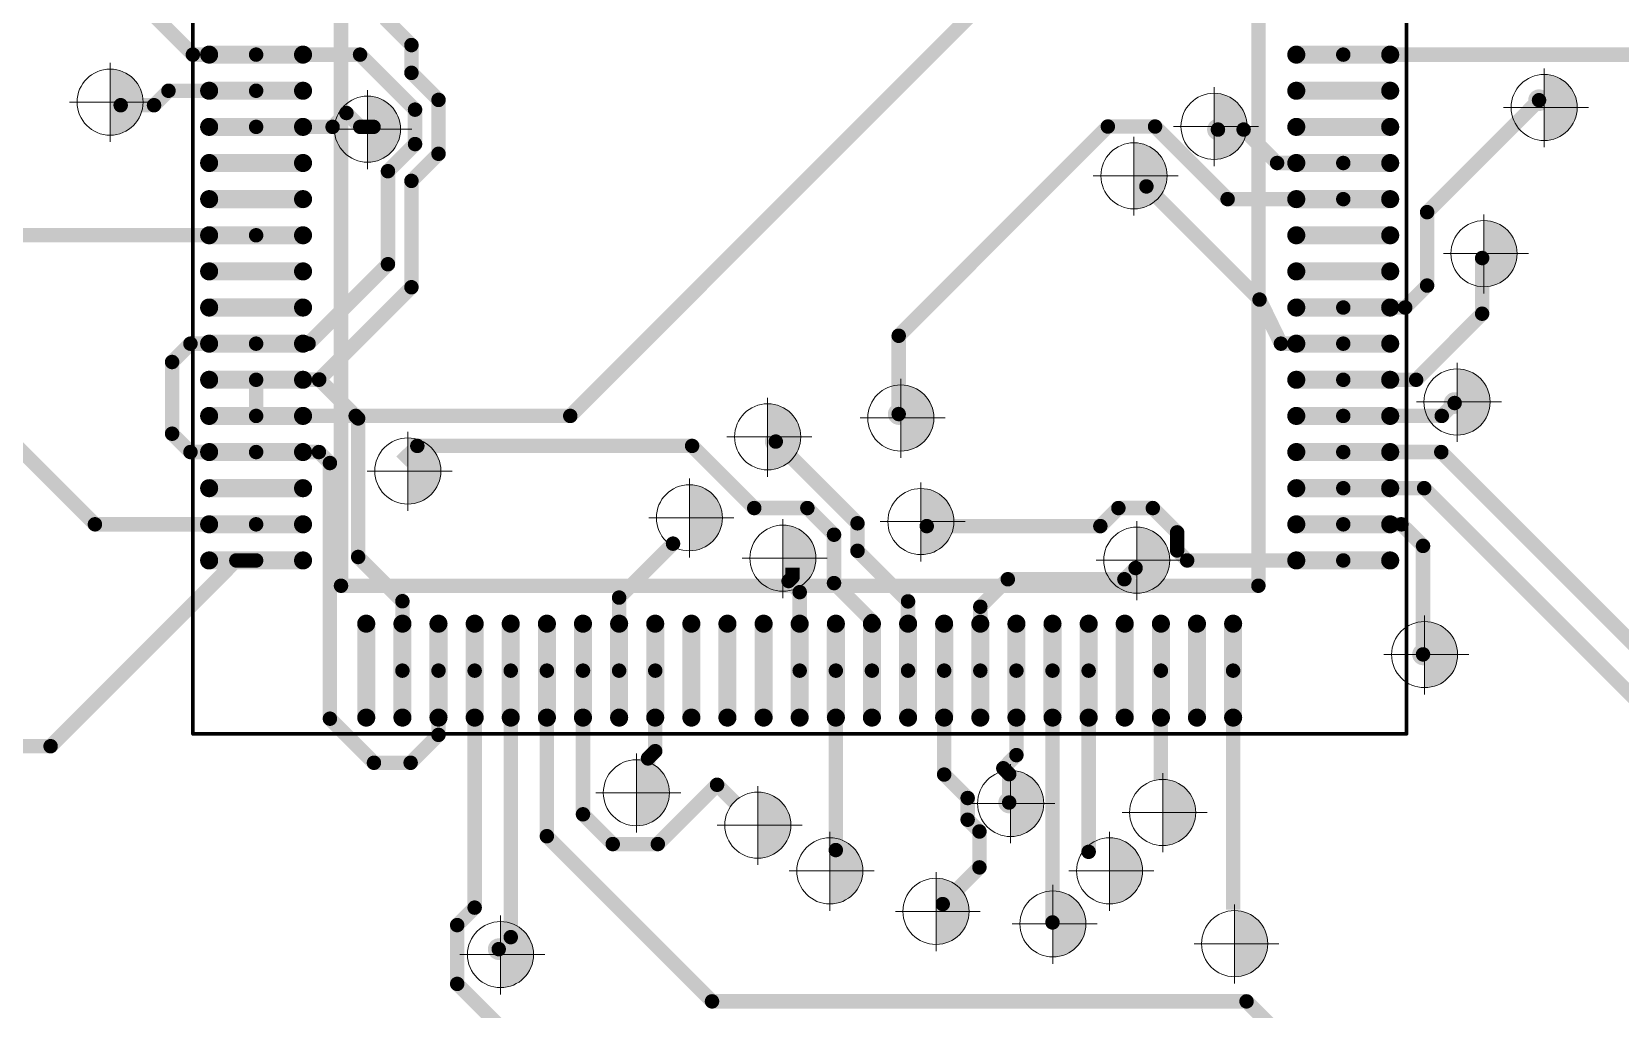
# Model space of a CAD drawing. Header units: millimetres. Extents: x 143 to 740, y 82 to 502.
# Drawn here: x 312.69 to 356.67, y 359.28 to 386.33 of the extents above; entities that cross this region are included whole.
import ezdxf

# ---------------------------------------------------------------- set-up
doc = ezdxf.new("R2010")
doc.units = ezdxf.units.MM
doc.header["$LTSCALE"] = 0.5
doc.layers.get('0').update_dxf_attribs({"lineweight": 60})
doc.layers.add('СПЛТОНК', color=7, linetype='Continuous', lineweight=20)

# ---------------------------------------------------------------- blocks, each defined once
blk = doc.blocks.new('STM_LQFP100_L_8')
at = {"color": 7}
for points, const_width in [([(-8.4, -8.4), (-8.4, 8.4)], 0.05), ([(8.4, -8.4), (8.4, 8.4)], 0.05), ([(-6.35, -6.35), (-6.35, 6.35)], 0.2), ([(6.35, -6.35), (6.35, 6.35)], 0.2), ([(-8.175, 1), (-6.875, 1)], 0.25), ([(6.875, 1), (8.175, 1)], 0.25), ([(-8.175, 0.5), (-6.875, 0.5)], 0.25), ([(6.875, 0.5), (8.175, 0.5)], 0.25), ([(-8.175, 0), (-6.875, 0)], 0.25), ([(6.875, 0), (8.175, 0)], 0.25), ([(-8.175, -0.5), (-6.875, -0.5)], 0.25), ([(6.875, -0.5), (8.175, -0.5)], 0.25), ([(-8.175, -1), (-6.875, -1)], 0.25), ([(6.875, -1), (8.175, -1)], 0.25), ([(-8.175, -1.5), (-6.875, -1.5)], 0.25), ([(6.875, -1.5), (8.175, -1.5)], 0.25), ([(-8.175, -2), (-6.875, -2)], 0.25), ([(6.875, -2), (8.175, -2)], 0.25), ([(-8.175, -2.5), (-6.875, -2.5)], 0.25), ([(6.875, -2.5), (8.175, -2.5)], 0.25), ([(-8.175, -3), (-6.875, -3)], 0.25), ([(6.875, -3), (8.175, -3)], 0.25), ([(-8.175, -3.5), (-6.875, -3.5)], 0.25), ([(6.875, -3.5), (8.175, -3.5)], 0.25), ([(-8.175, -4), (-6.875, -4)], 0.25), ([(6.875, -4), (8.175, -4)], 0.25), ([(-8.175, -4.5), (-6.875, -4.5)], 0.25), ([(6.875, -4.5), (8.175, -4.5)], 0.25), ([(-8.175, -5), (-6.875, -5)], 0.25), ([(6.875, -5), (8.175, -5)], 0.25), ([(-8.175, -5.5), (-6.875, -5.5)], 0.25), ([(6.875, -5.5), (8.175, -5.5)], 0.25), ([(-8.175, -6), (-6.875, -6)], 0.25), ([(6.875, -6), (8.175, -6)], 0.25), ([(-6.35, -6.35), (6.35, -6.35)], 0.2), ([(-6, -6.875), (-6, -8.175)], 0.25), ([(-5.5, -6.875), (-5.5, -8.175)], 0.25), ([(-5, -6.875), (-5, -8.175)], 0.25), ([(-4.5, -6.875), (-4.5, -8.175)], 0.25), ([(-4, -6.875), (-4, -8.175)], 0.25), ([(-3.5, -6.875), (-3.5, -8.175)], 0.25), ([(-3, -6.875), (-3, -8.175)], 0.25), ([(-2.5, -6.875), (-2.5, -8.175)], 0.25), ([(-2, -6.875), (-2, -8.175)], 0.25), ([(-1.5, -6.875), (-1.5, -8.175)], 0.25), ([(-1, -6.875), (-1, -8.175)], 0.25), ([(-0.5, -6.875), (-0.5, -8.175)], 0.25), ([(0, -6.875), (0, -8.175)], 0.25), ([(0.5, -6.875), (0.5, -8.175)], 0.25), ([(1, -6.875), (1, -8.175)], 0.25), ([(1.5, -6.875), (1.5, -8.175)], 0.25), ([(2, -6.875), (2, -8.175)], 0.25), ([(2.5, -6.875), (2.5, -8.175)], 0.25), ([(3, -6.875), (3, -8.175)], 0.25), ([(3.5, -6.875), (3.5, -8.175)], 0.25), ([(4, -6.875), (4, -8.175)], 0.25), ([(4.5, -6.875), (4.5, -8.175)], 0.25), ([(5, -6.875), (5, -8.175)], 0.25), ([(5.5, -6.875), (5.5, -8.175)], 0.25), ([(6, -6.875), (6, -8.175)], 0.25), ([(-8.4, -8.4), (8.4, -8.4)], 0.05)]:
    blk.add_lwpolyline(points, dxfattribs=dict(at, const_width=const_width))
for points, const_width in [([(-8.238, 1, 1), (-8.113, 1, 1)], 0.125), ([(-6.938, 1, 1), (-6.813, 1, 1)], 0.125), ([(6.812, 1, 1), (6.937, 1, 1)], 0.125), ([(8.112, 1, 1), (8.237, 1, 1)], 0.125), ([(-8.238, 0.5, 1), (-8.113, 0.5, 1)], 0.125), ([(-6.938, 0.5, 1), (-6.813, 0.5, 1)], 0.125), ([(6.812, 0.5, 1), (6.937, 0.5, 1)], 0.125), ([(8.112, 0.5, 1), (8.237, 0.5, 1)], 0.125), ([(-8.238, 0, 1), (-8.113, 0, 1)], 0.125), ([(-6.938, 0, 1), (-6.813, 0, 1)], 0.125), ([(6.812, 0, 1), (6.937, 0, 1)], 0.125), ([(8.112, 0, 1), (8.237, 0, 1)], 0.125), ([(-8.238, -0.5, 1), (-8.113, -0.5, 1)], 0.125), ([(-6.938, -0.5, 1), (-6.813, -0.5, 1)], 0.125), ([(6.812, -0.5, 1), (6.937, -0.5, 1)], 0.125), ([(8.112, -0.5, 1), (8.237, -0.5, 1)], 0.125), ([(-8.238, -1, 1), (-8.113, -1, 1)], 0.125), ([(-6.938, -1, 1), (-6.813, -1, 1)], 0.125), ([(6.812, -1, 1), (6.937, -1, 1)], 0.125), ([(8.112, -1, 1), (8.237, -1, 1)], 0.125), ([(-8.238, -1.5, 1), (-8.113, -1.5, 1)], 0.125), ([(-6.938, -1.5, 1), (-6.813, -1.5, 1)], 0.125), ([(6.812, -1.5, 1), (6.937, -1.5, 1)], 0.125), ([(8.112, -1.5, 1), (8.237, -1.5, 1)], 0.125), ([(-8.238, -2, 1), (-8.113, -2, 1)], 0.125), ([(-6.938, -2, 1), (-6.813, -2, 1)], 0.125), ([(6.812, -2, 1), (6.937, -2, 1)], 0.125), ([(8.112, -2, 1), (8.237, -2, 1)], 0.125), ([(-8.238, -2.5, 1), (-8.113, -2.5, 1)], 0.125), ([(-6.938, -2.5, 1), (-6.813, -2.5, 1)], 0.125), ([(6.812, -2.5, 1), (6.937, -2.5, 1)], 0.125), ([(8.112, -2.5, 1), (8.237, -2.5, 1)], 0.125), ([(-8.238, -3, 1), (-8.113, -3, 1)], 0.125), ([(-6.938, -3, 1), (-6.813, -3, 1)], 0.125), ([(6.812, -3, 1), (6.937, -3, 1)], 0.125), ([(8.112, -3, 1), (8.237, -3, 1)], 0.125), ([(-8.238, -3.5, 1), (-8.113, -3.5, 1)], 0.125), ([(-6.938, -3.5, 1), (-6.813, -3.5, 1)], 0.125), ([(6.812, -3.5, 1), (6.937, -3.5, 1)], 0.125), ([(8.112, -3.5, 1), (8.237, -3.5, 1)], 0.125), ([(-8.238, -4, 1), (-8.113, -4, 1)], 0.125), ([(-6.938, -4, 1), (-6.813, -4, 1)], 0.125), ([(6.812, -4, 1), (6.937, -4, 1)], 0.125), ([(8.112, -4, 1), (8.237, -4, 1)], 0.125), ([(-8.238, -4.5, 1), (-8.113, -4.5, 1)], 0.125), ([(-6.938, -4.5, 1), (-6.813, -4.5, 1)], 0.125), ([(6.812, -4.5, 1), (6.937, -4.5, 1)], 0.125), ([(8.112, -4.5, 1), (8.237, -4.5, 1)], 0.125), ([(-8.238, -5, 1), (-8.113, -5, 1)], 0.125), ([(-6.938, -5, 1), (-6.813, -5, 1)], 0.125), ([(6.812, -5, 1), (6.937, -5, 1)], 0.125), ([(8.112, -5, 1), (8.237, -5, 1)], 0.125), ([(-8.238, -5.5, 1), (-8.113, -5.5, 1)], 0.125), ([(-6.938, -5.5, 1), (-6.813, -5.5, 1)], 0.125), ([(6.812, -5.5, 1), (6.937, -5.5, 1)], 0.125), ([(8.112, -5.5, 1), (8.237, -5.5, 1)], 0.125), ([(-8.238, -6, 1), (-8.113, -6, 1)], 0.125), ([(-6.938, -6, 1), (-6.813, -6, 1)], 0.125), ([(6.812, -6, 1), (6.937, -6, 1)], 0.125), ([(8.112, -6, 1), (8.237, -6, 1)], 0.125), ([(-6.4, -6.35, 1), (-6.3, -6.35, 1)], 0.1), ([(-6.4, -6.35, 1), (-6.3, -6.35, 1)], 0.1), ([(6.3, -6.35, 1), (6.4, -6.35, 1)], 0.1), ([(6.3, -6.35, 1), (6.4, -6.35, 1)], 0.1), ([(-6.063, -6.875, 1), (-5.938, -6.875, 1)], 0.125), ([(-5.562, -6.875, 1), (-5.437, -6.875, 1)], 0.125), ([(-5.063, -6.875, 1), (-4.938, -6.875, 1)], 0.125), ([(-4.562, -6.875, 1), (-4.437, -6.875, 1)], 0.125), ([(-4.063, -6.875, 1), (-3.938, -6.875, 1)], 0.125), ([(-3.562, -6.875, 1), (-3.437, -6.875, 1)], 0.125), ([(-3.063, -6.875, 1), (-2.938, -6.875, 1)], 0.125), ([(-2.562, -6.875, 1), (-2.437, -6.875, 1)], 0.125), ([(-2.063, -6.875, 1), (-1.938, -6.875, 1)], 0.125), ([(-1.562, -6.875, 1), (-1.437, -6.875, 1)], 0.125), ([(-1.063, -6.875, 1), (-0.938, -6.875, 1)], 0.125), ([(-0.562, -6.875, 1), (-0.437, -6.875, 1)], 0.125), ([(-0.063, -6.875, 1), (0.062, -6.875, 1)], 0.125), ([(0.438, -6.875, 1), (0.563, -6.875, 1)], 0.125), ([(0.937, -6.875, 1), (1.062, -6.875, 1)], 0.125), ([(1.438, -6.875, 1), (1.563, -6.875, 1)], 0.125), ([(1.937, -6.875, 1), (2.062, -6.875, 1)], 0.125), ([(2.438, -6.875, 1), (2.563, -6.875, 1)], 0.125), ([(2.938, -6.875, 1), (3.063, -6.875, 1)], 0.125), ([(3.438, -6.875, 1), (3.562, -6.875, 1)], 0.125), ([(3.938, -6.875, 1), (4.063, -6.875, 1)], 0.125), ([(4.437, -6.875, 1), (4.562, -6.875, 1)], 0.125), ([(4.938, -6.875, 1), (5.063, -6.875, 1)], 0.125), ([(5.437, -6.875, 1), (5.562, -6.875, 1)], 0.125), ([(5.938, -6.875, 1), (6.063, -6.875, 1)], 0.125), ([(-6.063, -8.175, 1), (-5.938, -8.175, 1)], 0.125), ([(-5.562, -8.175, 1), (-5.437, -8.175, 1)], 0.125), ([(-5.063, -8.175, 1), (-4.938, -8.175, 1)], 0.125), ([(-4.562, -8.175, 1), (-4.437, -8.175, 1)], 0.125), ([(-4.063, -8.175, 1), (-3.938, -8.175, 1)], 0.125), ([(-3.562, -8.175, 1), (-3.437, -8.175, 1)], 0.125), ([(-3.063, -8.175, 1), (-2.938, -8.175, 1)], 0.125), ([(-2.562, -8.175, 1), (-2.437, -8.175, 1)], 0.125), ([(-2.063, -8.175, 1), (-1.938, -8.175, 1)], 0.125), ([(-1.562, -8.175, 1), (-1.437, -8.175, 1)], 0.125), ([(-1.063, -8.175, 1), (-0.938, -8.175, 1)], 0.125), ([(-0.562, -8.175, 1), (-0.437, -8.175, 1)], 0.125), ([(-0.063, -8.175, 1), (0.062, -8.175, 1)], 0.125), ([(0.438, -8.175, 1), (0.563, -8.175, 1)], 0.125), ([(0.937, -8.175, 1), (1.062, -8.175, 1)], 0.125), ([(1.438, -8.175, 1), (1.563, -8.175, 1)], 0.125), ([(1.937, -8.175, 1), (2.062, -8.175, 1)], 0.125), ([(2.438, -8.175, 1), (2.563, -8.175, 1)], 0.125), ([(2.938, -8.175, 1), (3.063, -8.175, 1)], 0.125), ([(3.438, -8.175, 1), (3.562, -8.175, 1)], 0.125), ([(3.938, -8.175, 1), (4.063, -8.175, 1)], 0.125), ([(4.437, -8.175, 1), (4.562, -8.175, 1)], 0.125), ([(4.938, -8.175, 1), (5.063, -8.175, 1)], 0.125), ([(5.437, -8.175, 1), (5.562, -8.175, 1)], 0.125), ([(5.938, -8.175, 1), (6.063, -8.175, 1)], 0.125), ([(-8.413, -8.4, 1), (-8.388, -8.4, 1)], 0.025), ([(-8.413, -8.4, 1), (-8.388, -8.4, 1)], 0.025), ([(8.388, -8.4, 1), (8.413, -8.4, 1)], 0.025), ([(8.388, -8.4, 1), (8.413, -8.4, 1)], 0.025)]:
    blk.add_lwpolyline(points, format="xyb", close=True, dxfattribs=dict(at, const_width=const_width))

msp = doc.modelspace()

# ---------------------------------------------------------------- hatches: boundary and pattern name
at = {"lineweight": 0}
h = msp.add_hatch(color=256, dxfattribs=at)
h.dxf.hatch_style = 1
h.paths.add_polyline_path([(314.862, 385.299), (314.862, 384.384), (315.777, 384.384, 0.414214)])
h.paths.add_polyline_path([(315.777, 384.384), (314.862, 384.384), (314.862, 383.47, 0.414214)])
h = msp.add_hatch(color=256, dxfattribs=at)
h.dxf.hatch_style = 1
h.paths.add_polyline_path([(354.567, 385.151), (354.567, 384.236), (355.482, 384.236, 0.414214)])
h.paths.add_polyline_path([(355.482, 384.236), (354.567, 384.236), (354.567, 383.321, 0.414214)])
h = msp.add_hatch(color=256, dxfattribs=at)
h.dxf.hatch_style = 1
h.paths.add_polyline_path([(321.989, 384.55), (321.989, 383.635), (322.904, 383.635, 0.414214)])
h.paths.add_polyline_path([(322.904, 383.635), (321.989, 383.635), (321.989, 382.72, 0.414214)])
h = msp.add_hatch(color=256, dxfattribs=at)
h.dxf.hatch_style = 1
h.paths.add_polyline_path([(345.427, 384.628), (345.427, 383.713), (346.341, 383.713, 0.414214)])
h.paths.add_polyline_path([(346.341, 383.713), (345.427, 383.713), (345.427, 382.798, 0.414214)])
h = msp.add_hatch(color=256, dxfattribs=at)
h.dxf.hatch_style = 1
h.paths.add_polyline_path([(343.21, 383.26), (343.21, 382.345), (344.125, 382.345, 0.414214)])
h.paths.add_polyline_path([(344.125, 382.345), (343.21, 382.345), (343.21, 381.43, 0.414214)])
h = msp.add_hatch(color=256, dxfattribs=at)
h.dxf.hatch_style = 1
h.paths.add_polyline_path([(352.901, 381.105), (352.901, 380.19), (353.816, 380.19, 0.414214)])
h.paths.add_polyline_path([(353.816, 380.19), (352.901, 380.19), (352.901, 379.275, 0.414214)])
h = msp.add_hatch(color=256, dxfattribs=at)
h.dxf.hatch_style = 1
h.paths.add_polyline_path([(352.154, 377), (352.154, 376.085), (353.069, 376.085, 0.414214)])
h.paths.add_polyline_path([(353.069, 376.085), (352.154, 376.085), (352.154, 375.17, 0.414214)])
h = msp.add_hatch(color=256, dxfattribs=at)
h.dxf.hatch_style = 1
h.paths.add_polyline_path([(336.754, 376.557), (336.754, 375.642), (337.669, 375.642, 0.414214)])
h.paths.add_polyline_path([(337.669, 375.642), (336.754, 375.642), (336.754, 374.727, 0.414214)])
h = msp.add_hatch(color=256, dxfattribs=at)
h.dxf.hatch_style = 1
h.paths.add_polyline_path([(333.068, 376.035), (333.068, 375.12), (333.983, 375.12, 0.414214)])
h.paths.add_polyline_path([(333.983, 375.12), (333.068, 375.12), (333.068, 374.205, 0.414214)])
h = msp.add_hatch(color=256, dxfattribs=at)
h.dxf.hatch_style = 1
h.paths.add_polyline_path([(323.105, 375.089), (323.105, 374.174), (324.02, 374.174, 0.414214)])
h.paths.add_polyline_path([(324.02, 374.174), (323.105, 374.174), (323.105, 373.259, 0.414214)])
h = msp.add_hatch(color=256, dxfattribs=at)
h.dxf.hatch_style = 1
h.paths.add_polyline_path([(330.901, 373.795), (330.901, 372.88), (331.816, 372.88, 0.414214)])
h.paths.add_polyline_path([(331.816, 372.88), (330.901, 372.88), (330.901, 371.965, 0.414214)])
h = msp.add_hatch(color=256, dxfattribs=at)
h.dxf.hatch_style = 1
h.paths.add_polyline_path([(337.31, 373.69), (337.31, 372.775), (338.225, 372.775, 0.414214)])
h.paths.add_polyline_path([(338.225, 372.775), (337.31, 372.775), (337.31, 371.861, 0.414214)])
h = msp.add_hatch(color=256, dxfattribs=at)
h.dxf.hatch_style = 1
h.paths.add_polyline_path([(333.491, 372.676), (333.491, 371.761), (334.406, 371.761, 0.414214)])
h.paths.add_polyline_path([(334.406, 371.761), (333.491, 371.761), (333.491, 370.846, 0.414214)])
h = msp.add_hatch(color=256, dxfattribs=at)
h.dxf.hatch_style = 1
h.paths.add_polyline_path([(343.287, 372.62), (343.287, 371.706), (344.202, 371.706, 0.414214)])
h.paths.add_polyline_path([(344.202, 371.706), (343.287, 371.706), (343.287, 370.791, 0.414214)])
h = msp.add_hatch(color=256, dxfattribs=at)
h.dxf.hatch_style = 1
h.paths.add_polyline_path([(351.257, 370.008), (351.257, 369.093), (352.172, 369.093, 0.414214)])
h.paths.add_polyline_path([(352.172, 369.093), (351.257, 369.093), (351.257, 368.178, 0.414214)])
h = msp.add_hatch(color=256, dxfattribs=at)
h.dxf.hatch_style = 1
h.paths.add_polyline_path([(329.433, 366.184), (329.433, 365.269), (330.348, 365.269, 0.414214)])
h.paths.add_polyline_path([(330.348, 365.269), (329.433, 365.269), (329.433, 364.354, 0.414214)])
h = msp.add_hatch(color=256, dxfattribs=at)
h.dxf.hatch_style = 1
h.paths.add_polyline_path([(339.796, 365.888), (339.796, 364.973), (340.711, 364.973, 0.414214)])
h.paths.add_polyline_path([(340.711, 364.973), (339.796, 364.973), (339.796, 364.058, 0.414214)])
h = msp.add_hatch(color=256, dxfattribs=at)
h.dxf.hatch_style = 1
h.paths.add_polyline_path([(344.005, 365.639), (344.005, 364.724), (344.92, 364.724, 0.414214)])
h.paths.add_polyline_path([(344.92, 364.724), (344.005, 364.724), (344.005, 363.81, 0.414214)])
h = msp.add_hatch(color=256, dxfattribs=at)
h.dxf.hatch_style = 1
h.paths.add_polyline_path([(332.795, 365.288), (332.795, 364.373), (333.71, 364.373, 0.414214)])
h.paths.add_polyline_path([(333.71, 364.373), (332.795, 364.373), (332.795, 363.458, 0.414214)])
h = msp.add_hatch(color=256, dxfattribs=at)
h.dxf.hatch_style = 1
h.paths.add_polyline_path([(334.79, 364.022), (334.79, 363.107), (335.705, 363.107, 0.414214)])
h.paths.add_polyline_path([(335.705, 363.107), (334.79, 363.107), (334.79, 362.192, 0.414214)])
h = msp.add_hatch(color=256, dxfattribs=at)
h.dxf.hatch_style = 1
h.paths.add_polyline_path([(342.535, 364.022), (342.535, 363.107), (343.45, 363.107, 0.414214)])
h.paths.add_polyline_path([(343.45, 363.107), (342.535, 363.107), (342.535, 362.192, 0.414214)])
h = msp.add_hatch(color=256, dxfattribs=at)
h.dxf.hatch_style = 1
h.paths.add_polyline_path([(337.729, 362.902), (337.729, 361.987), (338.643, 361.987, 0.414214)])
h.paths.add_polyline_path([(338.643, 361.987), (337.729, 361.987), (337.729, 361.072, 0.414214)])
h = msp.add_hatch(color=256, dxfattribs=at)
h.dxf.hatch_style = 1
h.paths.add_polyline_path([(340.966, 362.554), (340.966, 361.639), (341.881, 361.639, 0.414214)])
h.paths.add_polyline_path([(341.881, 361.639), (340.966, 361.639), (340.966, 360.724, 0.414214)])
h = msp.add_hatch(color=256, dxfattribs=at)
h.dxf.hatch_style = 1
h.paths.add_polyline_path([(345.997, 362.007), (345.997, 361.092), (346.912, 361.092, 0.414214)])
h.paths.add_polyline_path([(346.912, 361.092), (345.997, 361.092), (345.997, 360.177, 0.414214)])
h = msp.add_hatch(color=256, dxfattribs=at)
h.dxf.hatch_style = 1
h.paths.add_polyline_path([(325.672, 361.705), (325.672, 360.79), (326.587, 360.79, 0.414214)])
h.paths.add_polyline_path([(326.587, 360.79), (325.672, 360.79), (325.672, 359.875, 0.414214)])

# ---------------------------------------------------------------- linework, layer by layer
at = {"const_width": 0.4}
for points in [[(327.602, 375.699), (346.602, 394.7)], [(315.563, 387.289), (317.153, 385.699)], [(322.469, 386.699), (323.205, 385.963)], [(323.205, 385.195), (323.205, 385.963)], [(317.153, 385.699), (318.905, 385.699)], [(318.905, 385.699), (321.782, 385.699)], [(321.782, 385.699), (323.305, 384.176)], [(349.005, 385.699), (357.751, 385.699)], [(323.205, 385.195), (323.955, 384.445)], [(316.078, 384.299), (316.478, 384.699)], [(316.478, 384.699), (318.905, 384.699)], [(315.155, 384.299), (316.078, 384.299)], [(323.955, 382.954), (323.955, 384.445)], [(351.326, 381.339), (354.425, 384.438)], [(321.022, 383.699), (321.405, 384.083)], [(321.405, 384.083), (321.789, 383.699)], [(323.305, 383.223), (323.305, 384.176)], [(318.905, 383.699), (321.022, 383.699)], [(321.789, 383.699), (322.155, 383.699)], [(336.696, 377.917), (342.487, 383.709)], [(342.487, 383.709), (343.794, 383.709)], [(343.794, 383.709), (345.803, 381.699)], [(345.535, 383.625), (346.246, 383.625)], [(346.246, 383.625), (347.172, 382.699)], [(322.555, 382.473), (323.305, 383.223)], [(323.205, 382.204), (323.955, 382.954)], [(322.555, 379.899), (322.555, 382.473)], [(347.172, 382.699), (349.005, 382.699)], [(323.205, 379.261), (323.205, 382.204)], [(343.554, 382.051), (346.686, 378.919)], [(345.803, 381.699), (349.005, 381.699)], [(351.326, 379.307), (351.326, 381.339)], [(307.151, 380.699), (318.905, 380.699)], [(320.356, 377.699), (322.555, 379.899)], [(352.85, 378.528), (352.85, 380.069)], [(320.652, 376.708), (323.205, 379.261)], [(346.686, 378.919), (347.278, 377.699)], [(350.719, 378.699), (351.326, 379.307)], [(349.005, 378.699), (350.719, 378.699)], [(351.022, 376.699), (352.85, 378.528)], [(316.579, 377.191), (317.087, 377.699)], [(317.087, 377.699), (318.905, 377.699)], [(318.905, 377.699), (320.356, 377.699)], [(336.696, 375.751), (336.696, 377.917)], [(347.278, 377.699), (349.005, 377.699)], [(316.579, 375.207), (316.579, 377.191)], [(318.905, 376.699), (320.652, 376.708)], [(318.905, 376.699), (320.643, 376.699)], [(318.905, 375.699), (318.905, 376.699)], [(320.643, 376.699), (320.652, 376.708)], [(320.652, 376.708), (321.661, 375.699)], [(349.005, 376.699), (351.022, 376.699)], [(351.732, 375.699), (352.088, 376.056)], [(311.442, 375.699), (314.442, 372.699)], [(318.905, 375.699), (321.661, 375.699)], [(321.661, 375.699), (321.73, 375.63)], [(321.661, 375.699), (327.602, 375.699)], [(321.73, 371.795), (321.73, 375.63)], [(349.005, 375.699), (351.732, 375.699)], [(316.579, 375.207), (317.087, 374.699)], [(333.292, 374.989), (335.555, 372.727)], [(317.087, 374.699), (318.905, 374.699)], [(318.905, 374.699), (320.643, 374.699)], [(320.643, 374.699), (320.948, 374.395)], [(322.929, 374.431), (323.368, 374.869)], [(323.368, 374.869), (330.976, 374.869)], [(330.976, 374.869), (332.696, 373.149)], [(349.005, 374.699), (351.718, 374.699)], [(351.718, 374.699), (360.318, 366.099)], [(320.948, 367.319), (320.948, 374.395)], [(349.005, 373.699), (351.245, 373.699)], [(351.245, 373.699), (359.912, 365.033)], [(332.696, 373.149), (334.167, 373.149)], [(334.167, 373.149), (334.905, 372.411)], [(342.279, 372.649), (342.779, 373.149)], [(342.779, 373.149), (343.732, 373.149)], [(343.732, 373.149), (344.405, 372.476)], [(314.442, 372.699), (318.905, 372.699)], [(334.905, 371.072), (334.905, 372.411)], [(335.555, 371.965), (335.555, 372.727)], [(337.473, 372.649), (342.279, 372.649)], [(344.405, 371.976), (344.405, 372.476)], [(349.005, 372.699), (350.615, 372.699)], [(350.615, 372.699), (351.213, 372.102)], [(328.955, 370.671), (330.448, 372.164)], [(335.555, 371.965), (336.955, 370.565)], [(344.405, 371.976), (344.682, 371.699)], [(351.213, 369.099), (351.213, 372.102)], [(313.214, 366.557), (318.357, 371.699)], [(318.357, 371.699), (318.905, 371.699)], [(321.73, 371.795), (322.955, 370.57)], [(333.755, 371.236), (333.755, 371.499)], [(342.944, 371.179), (343.255, 371.49)], [(344.682, 371.699), (349.005, 371.699)], [(333.648, 371.129), (333.755, 371.236)], [(333.648, 371.129), (333.955, 370.821)], [(334.905, 371.072), (335.955, 370.022)], [(338.955, 370.417), (339.717, 371.179)], [(339.717, 371.179), (342.944, 371.179)], [(322.955, 368.649), (322.955, 370.57)], [(328.955, 368.649), (328.955, 370.671)], [(333.955, 368.649), (333.955, 370.821)], [(336.955, 368.649), (336.955, 370.565)], [(338.955, 368.649), (338.955, 370.417)], [(335.955, 368.649), (335.955, 370.022)], [(323.955, 366.871), (323.955, 368.649)], [(324.955, 362.09), (324.955, 368.649)], [(325.955, 361.273), (325.955, 368.649)], [(326.955, 364.067), (326.955, 368.649)], [(327.955, 364.673), (327.955, 368.649)], [(329.955, 366.42), (329.955, 368.649)], [(334.955, 363.683), (334.955, 368.649)], [(337.955, 365.773), (337.955, 368.649)], [(339.955, 366.311), (339.955, 368.649)], [(340.955, 361.68), (340.955, 368.649)], [(341.955, 363.634), (341.955, 368.649)], [(343.955, 365.612), (343.955, 368.649)], [(345.955, 362.029), (345.955, 368.649)], [(320.948, 367.319), (322.167, 366.099)], [(323.183, 366.099), (323.955, 366.871)], [(301.949, 366.557), (313.214, 366.557)], [(329.755, 366.22), (329.955, 366.42)], [(329.755, 365.499), (329.755, 366.22)], [(339.592, 365.947), (339.955, 366.311)], [(322.167, 366.099), (323.183, 366.099)], [(337.955, 365.773), (338.605, 365.123)], [(339.592, 365.947), (339.755, 365.783)], [(339.755, 364.999), (339.755, 365.783)], [(330.026, 363.849), (331.667, 365.49)], [(331.667, 365.49), (332.157, 364.999)], [(338.605, 364.523), (338.605, 365.123)], [(327.955, 364.673), (328.779, 363.849)], [(338.605, 364.523), (338.931, 364.197)], [(326.955, 364.067), (331.527, 359.495)], [(338.931, 363.204), (338.931, 364.197)], [(328.779, 363.849), (330.026, 363.849)], [(337.915, 362.188), (338.931, 363.204)], [(324.472, 361.606), (324.955, 362.09)], [(324.472, 359.979), (324.472, 361.606)], [(325.622, 360.94), (325.955, 361.273)], [(324.472, 359.979), (326.174, 358.276)], [(331.527, 359.495), (346.326, 359.495)], [(346.326, 359.495), (376.755, 329.066)]]:
    msp.add_lwpolyline(points, dxfattribs=at)
for points, const_width in [([(323.105, 385.963, 1), (323.305, 385.963, 1)], 0.2), ([(323.105, 385.963, 1), (323.305, 385.963, 1)], 0.2), ([(317.053, 385.699, 1), (317.253, 385.699, 1)], 0.2), ([(317.053, 385.699, 1), (317.253, 385.699, 1)], 0.2), ([(318.805, 385.699, 1), (319.005, 385.699, 1)], 0.2), ([(318.805, 385.699, 1), (319.005, 385.699, 1)], 0.2), ([(321.682, 385.699, 1), (321.882, 385.699, 1)], 0.2), ([(321.682, 385.699, 1), (321.882, 385.699, 1)], 0.2), ([(348.905, 385.699, 1), (349.105, 385.699, 1)], 0.2), ([(323.105, 385.195, 1), (323.305, 385.195, 1)], 0.2), ([(323.105, 385.195, 1), (323.305, 385.195, 1)], 0.2), ([(316.378, 384.699, 1), (316.578, 384.699, 1)], 0.2), ([(316.378, 384.699, 1), (316.578, 384.699, 1)], 0.2), ([(318.805, 384.699, 1), (319.005, 384.699, 1)], 0.2), ([(315.005, 384.299, 1), (315.305, 384.299, 1)], 0.3), ([(315.055, 384.299, 1), (315.255, 384.299, 1)], 0.2), ([(315.978, 384.299, 1), (316.178, 384.299, 1)], 0.2), ([(315.978, 384.299, 1), (316.178, 384.299, 1)], 0.2), ([(323.855, 384.445, 1), (324.055, 384.445, 1)], 0.2), ([(323.855, 384.445, 1), (324.055, 384.445, 1)], 0.2), ([(354.275, 384.438, 1), (354.575, 384.438, 1)], 0.3), ([(354.325, 384.438, 1), (354.525, 384.438, 1)], 0.2), ([(321.305, 384.083, 1), (321.505, 384.083, 1)], 0.2), ([(321.305, 384.083, 1), (321.505, 384.083, 1)], 0.2), ([(323.205, 384.176, 1), (323.405, 384.176, 1)], 0.2), ([(323.205, 384.176, 1), (323.405, 384.176, 1)], 0.2), ([(318.805, 383.699, 1), (319.005, 383.699, 1)], 0.2), ([(320.922, 383.699, 1), (321.122, 383.699, 1)], 0.2), ([(320.922, 383.699, 1), (321.122, 383.699, 1)], 0.2), ([(321.689, 383.699, 1), (321.889, 383.699, 1)], 0.2), ([(321.689, 383.699, 1), (321.889, 383.699, 1)], 0.2), ([(322.055, 383.699, 1), (322.255, 383.699, 1)], 0.2), ([(342.387, 383.709, 1), (342.587, 383.709, 1)], 0.2), ([(342.387, 383.709, 1), (342.587, 383.709, 1)], 0.2), ([(343.694, 383.709, 1), (343.894, 383.709, 1)], 0.2), ([(343.694, 383.709, 1), (343.894, 383.709, 1)], 0.2), ([(345.385, 383.625, 1), (345.685, 383.625, 1)], 0.3), ([(345.435, 383.625, 1), (345.635, 383.625, 1)], 0.2), ([(346.146, 383.625, 1), (346.346, 383.625, 1)], 0.2), ([(346.146, 383.625, 1), (346.346, 383.625, 1)], 0.2), ([(323.205, 383.223, 1), (323.405, 383.223, 1)], 0.2), ([(323.205, 383.223, 1), (323.405, 383.223, 1)], 0.2), ([(323.855, 382.954, 1), (324.055, 382.954, 1)], 0.2), ([(323.855, 382.954, 1), (324.055, 382.954, 1)], 0.2), ([(322.455, 382.473, 1), (322.655, 382.473, 1)], 0.2), ([(322.455, 382.473, 1), (322.655, 382.473, 1)], 0.2), ([(347.072, 382.699, 1), (347.272, 382.699, 1)], 0.2), ([(347.072, 382.699, 1), (347.272, 382.699, 1)], 0.2), ([(348.905, 382.699, 1), (349.105, 382.699, 1)], 0.2), ([(323.105, 382.204, 1), (323.305, 382.204, 1)], 0.2), ([(323.105, 382.204, 1), (323.305, 382.204, 1)], 0.2), ([(343.404, 382.051, 1), (343.704, 382.051, 1)], 0.3), ([(343.454, 382.051, 1), (343.654, 382.051, 1)], 0.2), ([(345.703, 381.699, 1), (345.903, 381.699, 1)], 0.2), ([(345.703, 381.699, 1), (345.903, 381.699, 1)], 0.2), ([(348.905, 381.699, 1), (349.105, 381.699, 1)], 0.2), ([(351.226, 381.339, 1), (351.426, 381.339, 1)], 0.2), ([(351.226, 381.339, 1), (351.426, 381.339, 1)], 0.2), ([(318.805, 380.699, 1), (319.005, 380.699, 1)], 0.2), ([(322.455, 379.899, 1), (322.655, 379.899, 1)], 0.2), ([(322.455, 379.899, 1), (322.655, 379.899, 1)], 0.2), ([(352.75, 380.069, 1), (352.95, 380.069, 1)], 0.2), ([(323.105, 379.261, 1), (323.305, 379.261, 1)], 0.2), ([(323.105, 379.261, 1), (323.305, 379.261, 1)], 0.2), ([(346.586, 378.919, 1), (346.786, 378.919, 1)], 0.2), ([(346.586, 378.919, 1), (346.786, 378.919, 1)], 0.2), ([(351.226, 379.307, 1), (351.426, 379.307, 1)], 0.2), ([(351.226, 379.307, 1), (351.426, 379.307, 1)], 0.2), ([(348.905, 378.699, 1), (349.105, 378.699, 1)], 0.2), ([(350.619, 378.699, 1), (350.819, 378.699, 1)], 0.2), ([(350.619, 378.699, 1), (350.819, 378.699, 1)], 0.2), ([(352.75, 378.528, 1), (352.95, 378.528, 1)], 0.2), ([(352.75, 378.528, 1), (352.95, 378.528, 1)], 0.2), ([(316.987, 377.699, 1), (317.187, 377.699, 1)], 0.2), ([(316.987, 377.699, 1), (317.187, 377.699, 1)], 0.2), ([(318.805, 377.699, 1), (319.005, 377.699, 1)], 0.2), ([(318.805, 377.699, 1), (319.005, 377.699, 1)], 0.2), ([(320.256, 377.699, 1), (320.456, 377.699, 1)], 0.2), ([(320.256, 377.699, 1), (320.456, 377.699, 1)], 0.2), ([(336.596, 377.917, 1), (336.796, 377.917, 1)], 0.2), ([(336.596, 377.917, 1), (336.796, 377.917, 1)], 0.2), ([(347.178, 377.699, 1), (347.378, 377.699, 1)], 0.2), ([(347.178, 377.699, 1), (347.378, 377.699, 1)], 0.2), ([(348.905, 377.699, 1), (349.105, 377.699, 1)], 0.2), ([(316.479, 377.191, 1), (316.679, 377.191, 1)], 0.2), ([(316.479, 377.191, 1), (316.679, 377.191, 1)], 0.2), ([(318.805, 376.699, 1), (319.005, 376.699, 1)], 0.2), ([(318.805, 376.699, 1), (319.005, 376.699, 1)], 0.2), ([(318.805, 376.699, 1), (319.005, 376.699, 1)], 0.2), ([(320.543, 376.699, 1), (320.743, 376.699, 1)], 0.2), ([(320.543, 376.699, 1), (320.743, 376.699, 1)], 0.2), ([(320.552, 376.708, 1), (320.752, 376.708, 1)], 0.2), ([(320.552, 376.708, 1), (320.752, 376.708, 1)], 0.2), ([(320.552, 376.708, 1), (320.752, 376.708, 1)], 0.2), ([(320.552, 376.708, 1), (320.752, 376.708, 1)], 0.2), ([(348.905, 376.699, 1), (349.105, 376.699, 1)], 0.2), ([(350.922, 376.699, 1), (351.122, 376.699, 1)], 0.2), ([(350.922, 376.699, 1), (351.122, 376.699, 1)], 0.2), ([(336.546, 375.751, 1), (336.846, 375.751, 1)], 0.3), ([(351.938, 376.056, 1), (352.238, 376.056, 1)], 0.3), ([(351.988, 376.056, 1), (352.188, 376.056, 1)], 0.2), ([(318.805, 375.699, 1), (319.005, 375.699, 1)], 0.2), ([(318.805, 375.699, 1), (319.005, 375.699, 1)], 0.2), ([(321.561, 375.699, 1), (321.761, 375.699, 1)], 0.2), ([(321.561, 375.699, 1), (321.761, 375.699, 1)], 0.2), ([(321.561, 375.699, 1), (321.761, 375.699, 1)], 0.2), ([(321.561, 375.699, 1), (321.761, 375.699, 1)], 0.2), ([(321.63, 375.63, 1), (321.83, 375.63, 1)], 0.2), ([(321.63, 375.63, 1), (321.83, 375.63, 1)], 0.2), ([(327.502, 375.699, 1), (327.702, 375.699, 1)], 0.2), ([(327.502, 375.699, 1), (327.702, 375.699, 1)], 0.2), ([(336.596, 375.751, 1), (336.796, 375.751, 1)], 0.2), ([(348.905, 375.699, 1), (349.105, 375.699, 1)], 0.2), ([(351.632, 375.699, 1), (351.832, 375.699, 1)], 0.2), ([(351.632, 375.699, 1), (351.832, 375.699, 1)], 0.2), ([(316.479, 375.207, 1), (316.679, 375.207, 1)], 0.2), ([(316.479, 375.207, 1), (316.679, 375.207, 1)], 0.2), ([(333.142, 374.989, 1), (333.442, 374.989, 1)], 0.3), ([(333.192, 374.989, 1), (333.392, 374.989, 1)], 0.2), ([(316.987, 374.699, 1), (317.187, 374.699, 1)], 0.2), ([(316.987, 374.699, 1), (317.187, 374.699, 1)], 0.2), ([(318.805, 374.699, 1), (319.005, 374.699, 1)], 0.2), ([(318.805, 374.699, 1), (319.005, 374.699, 1)], 0.2), ([(320.543, 374.699, 1), (320.743, 374.699, 1)], 0.2), ([(320.543, 374.699, 1), (320.743, 374.699, 1)], 0.2), ([(323.268, 374.869, 1), (323.468, 374.869, 1)], 0.2), ([(323.268, 374.869, 1), (323.468, 374.869, 1)], 0.2), ([(330.876, 374.869, 1), (331.075, 374.869, 1)], 0.2), ([(330.876, 374.869, 1), (331.075, 374.869, 1)], 0.2), ([(348.905, 374.699, 1), (349.105, 374.699, 1)], 0.2), ([(351.618, 374.699, 1), (351.818, 374.699, 1)], 0.2), ([(351.618, 374.699, 1), (351.818, 374.699, 1)], 0.2), ([(320.848, 374.395, 1), (321.048, 374.395, 1)], 0.2), ([(320.848, 374.395, 1), (321.048, 374.395, 1)], 0.2), ([(348.905, 373.699, 1), (349.105, 373.699, 1)], 0.2), ([(351.145, 373.699, 1), (351.345, 373.699, 1)], 0.2), ([(351.145, 373.699, 1), (351.345, 373.699, 1)], 0.2), ([(332.596, 373.149, 1), (332.796, 373.149, 1)], 0.2), ([(332.596, 373.149, 1), (332.796, 373.149, 1)], 0.2), ([(334.067, 373.149, 1), (334.267, 373.149, 1)], 0.2), ([(334.067, 373.149, 1), (334.267, 373.149, 1)], 0.2), ([(342.679, 373.149, 1), (342.879, 373.149, 1)], 0.2), ([(342.679, 373.149, 1), (342.879, 373.149, 1)], 0.2), ([(343.632, 373.149, 1), (343.832, 373.149, 1)], 0.2), ([(343.632, 373.149, 1), (343.832, 373.149, 1)], 0.2), ([(314.342, 372.699, 1), (314.542, 372.699, 1)], 0.2), ([(314.342, 372.699, 1), (314.542, 372.699, 1)], 0.2), ([(318.805, 372.699, 1), (319.005, 372.699, 1)], 0.2), ([(334.805, 372.411, 1), (335.005, 372.411, 1)], 0.2), ([(334.805, 372.411, 1), (335.005, 372.411, 1)], 0.2), ([(335.455, 372.727, 1), (335.655, 372.727, 1)], 0.2), ([(335.455, 372.727, 1), (335.655, 372.727, 1)], 0.2), ([(337.373, 372.649, 1), (337.573, 372.649, 1)], 0.2), ([(337.373, 372.649, 1), (337.573, 372.649, 1)], 0.2), ([(342.179, 372.649, 1), (342.379, 372.649, 1)], 0.2), ([(342.179, 372.649, 1), (342.379, 372.649, 1)], 0.2), ([(344.305, 372.476, 1), (344.505, 372.476, 1)], 0.2), ([(344.305, 372.476, 1), (344.505, 372.476, 1)], 0.2), ([(348.905, 372.699, 1), (349.105, 372.699, 1)], 0.2), ([(350.515, 372.699, 1), (350.715, 372.699, 1)], 0.2), ([(350.515, 372.699, 1), (350.715, 372.699, 1)], 0.2), ([(330.348, 372.164, 1), (330.548, 372.164, 1)], 0.2), ([(330.348, 372.164, 1), (330.548, 372.164, 1)], 0.2), ([(335.455, 371.965, 1), (335.655, 371.965, 1)], 0.2), ([(335.455, 371.965, 1), (335.655, 371.965, 1)], 0.2), ([(344.305, 371.976, 1), (344.505, 371.976, 1)], 0.2), ([(344.305, 371.976, 1), (344.505, 371.976, 1)], 0.2), ([(351.113, 372.102, 1), (351.313, 372.102, 1)], 0.2), ([(351.113, 372.102, 1), (351.313, 372.102, 1)], 0.2), ([(318.257, 371.699, 1), (318.457, 371.699, 1)], 0.2), ([(318.257, 371.699, 1), (318.457, 371.699, 1)], 0.2), ([(318.805, 371.699, 1), (319.005, 371.699, 1)], 0.2), ([(321.63, 371.795, 1), (321.83, 371.795, 1)], 0.2), ([(321.63, 371.795, 1), (321.83, 371.795, 1)], 0.2), ([(343.155, 371.49, 1), (343.355, 371.49, 1)], 0.2), ([(343.155, 371.49, 1), (343.355, 371.49, 1)], 0.2), ([(344.582, 371.699, 1), (344.782, 371.699, 1)], 0.2), ([(344.582, 371.699, 1), (344.782, 371.699, 1)], 0.2), ([(348.905, 371.699, 1), (349.105, 371.699, 1)], 0.2), ([(333.548, 371.129, 1), (333.748, 371.129, 1)], 0.2), ([(333.548, 371.129, 1), (333.748, 371.129, 1)], 0.2), ([(333.655, 371.236, 1), (333.855, 371.236, 1)], 0.2), ([(333.655, 371.236, 1), (333.855, 371.236, 1)], 0.2), ([(334.805, 371.072, 1), (335.005, 371.072, 1)], 0.2), ([(334.805, 371.072, 1), (335.005, 371.072, 1)], 0.2), ([(339.617, 371.179, 1), (339.817, 371.179, 1)], 0.2), ([(339.617, 371.179, 1), (339.817, 371.179, 1)], 0.2), ([(342.844, 371.179, 1), (343.044, 371.179, 1)], 0.2), ([(342.844, 371.179, 1), (343.044, 371.179, 1)], 0.2), ([(322.855, 370.57, 1), (323.055, 370.57, 1)], 0.2), ([(322.855, 370.57, 1), (323.055, 370.57, 1)], 0.2), ([(328.855, 370.671, 1), (329.055, 370.671, 1)], 0.2), ([(328.855, 370.671, 1), (329.055, 370.671, 1)], 0.2), ([(333.855, 370.821, 1), (334.055, 370.821, 1)], 0.2), ([(333.855, 370.821, 1), (334.055, 370.821, 1)], 0.2), ([(336.855, 370.565, 1), (337.055, 370.565, 1)], 0.2), ([(336.855, 370.565, 1), (337.055, 370.565, 1)], 0.2), ([(338.855, 370.417, 1), (339.055, 370.417, 1)], 0.2), ([(338.855, 370.417, 1), (339.055, 370.417, 1)], 0.2), ([(335.855, 370.022, 1), (336.055, 370.022, 1)], 0.2), ([(335.855, 370.022, 1), (336.055, 370.022, 1)], 0.2), ([(351.063, 369.099, 1), (351.363, 369.099, 1)], 0.3), ([(351.113, 369.099, 1), (351.313, 369.099, 1)], 0.2), ([(322.855, 368.649, 1), (323.055, 368.649, 1)], 0.2), ([(323.855, 368.649, 1), (324.055, 368.649, 1)], 0.2), ([(324.855, 368.649, 1), (325.055, 368.649, 1)], 0.2), ([(325.855, 368.649, 1), (326.055, 368.649, 1)], 0.2), ([(326.855, 368.649, 1), (327.055, 368.649, 1)], 0.2), ([(327.855, 368.649, 1), (328.055, 368.649, 1)], 0.2), ([(328.855, 368.649, 1), (329.055, 368.649, 1)], 0.2), ([(329.855, 368.649, 1), (330.055, 368.649, 1)], 0.2), ([(333.855, 368.649, 1), (334.055, 368.649, 1)], 0.2), ([(334.855, 368.649, 1), (335.055, 368.649, 1)], 0.2), ([(335.855, 368.649, 1), (336.055, 368.649, 1)], 0.2), ([(336.855, 368.649, 1), (337.055, 368.649, 1)], 0.2), ([(337.855, 368.649, 1), (338.055, 368.649, 1)], 0.2), ([(338.855, 368.649, 1), (339.055, 368.649, 1)], 0.2), ([(339.855, 368.649, 1), (340.055, 368.649, 1)], 0.2), ([(340.855, 368.649, 1), (341.055, 368.649, 1)], 0.2), ([(341.855, 368.649, 1), (342.055, 368.649, 1)], 0.2), ([(343.855, 368.649, 1), (344.055, 368.649, 1)], 0.2), ([(345.855, 368.649, 1), (346.055, 368.649, 1)], 0.2), ([(320.848, 367.319, 1), (321.048, 367.319, 1)], 0.2), ([(320.848, 367.319, 1), (321.048, 367.319, 1)], 0.2), ([(323.855, 366.871, 1), (324.055, 366.871, 1)], 0.2), ([(323.855, 366.871, 1), (324.055, 366.871, 1)], 0.2), ([(313.114, 366.557, 1), (313.314, 366.557, 1)], 0.2), ([(313.114, 366.557, 1), (313.314, 366.557, 1)], 0.2), ([(329.655, 366.22, 1), (329.855, 366.22, 1)], 0.2), ([(329.655, 366.22, 1), (329.855, 366.22, 1)], 0.2), ([(329.855, 366.42, 1), (330.055, 366.42, 1)], 0.2), ([(329.855, 366.42, 1), (330.055, 366.42, 1)], 0.2), ([(339.855, 366.311, 1), (340.055, 366.311, 1)], 0.2), ([(339.855, 366.311, 1), (340.055, 366.311, 1)], 0.2), ([(322.067, 366.099, 1), (322.267, 366.099, 1)], 0.2), ([(322.067, 366.099, 1), (322.267, 366.099, 1)], 0.2), ([(323.083, 366.099, 1), (323.283, 366.099, 1)], 0.2), ([(323.083, 366.099, 1), (323.283, 366.099, 1)], 0.2), ([(337.855, 365.773, 1), (338.055, 365.773, 1)], 0.2), ([(337.855, 365.773, 1), (338.055, 365.773, 1)], 0.2), ([(339.492, 365.947, 1), (339.692, 365.947, 1)], 0.2), ([(339.492, 365.947, 1), (339.692, 365.947, 1)], 0.2), ([(339.655, 365.783, 1), (339.855, 365.783, 1)], 0.2), ([(339.655, 365.783, 1), (339.855, 365.783, 1)], 0.2), ([(331.567, 365.49, 1), (331.767, 365.49, 1)], 0.2), ([(331.567, 365.49, 1), (331.767, 365.49, 1)], 0.2), ([(338.505, 365.123, 1), (338.705, 365.123, 1)], 0.2), ([(338.505, 365.123, 1), (338.705, 365.123, 1)], 0.2), ([(339.605, 364.999, 1), (339.905, 364.999, 1)], 0.3), ([(339.655, 364.999, 1), (339.855, 364.999, 1)], 0.2), ([(327.855, 364.673, 1), (328.055, 364.673, 1)], 0.2), ([(327.855, 364.673, 1), (328.055, 364.673, 1)], 0.2), ([(338.505, 364.523, 1), (338.705, 364.523, 1)], 0.2), ([(338.505, 364.523, 1), (338.705, 364.523, 1)], 0.2), ([(326.855, 364.067, 1), (327.055, 364.067, 1)], 0.2), ([(326.855, 364.067, 1), (327.055, 364.067, 1)], 0.2), ([(338.831, 364.197, 1), (339.031, 364.197, 1)], 0.2), ([(338.831, 364.197, 1), (339.031, 364.197, 1)], 0.2), ([(328.679, 363.849, 1), (328.879, 363.849, 1)], 0.2), ([(328.679, 363.849, 1), (328.879, 363.849, 1)], 0.2), ([(329.926, 363.849, 1), (330.126, 363.849, 1)], 0.2), ([(329.926, 363.849, 1), (330.126, 363.849, 1)], 0.2), ([(334.855, 363.683, 1), (335.055, 363.683, 1)], 0.2), ([(341.855, 363.634, 1), (342.055, 363.634, 1)], 0.2), ([(341.855, 363.634, 1), (342.055, 363.634, 1)], 0.2), ([(338.831, 363.204, 1), (339.031, 363.204, 1)], 0.2), ([(338.831, 363.204, 1), (339.031, 363.204, 1)], 0.2), ([(324.855, 362.09, 1), (325.055, 362.09, 1)], 0.2), ([(324.855, 362.09, 1), (325.055, 362.09, 1)], 0.2), ([(337.815, 362.188, 1), (338.015, 362.188, 1)], 0.2), ([(324.372, 361.606, 1), (324.572, 361.606, 1)], 0.2), ([(324.372, 361.606, 1), (324.572, 361.606, 1)], 0.2), ([(340.855, 361.68, 1), (341.055, 361.68, 1)], 0.2), ([(325.472, 360.94, 1), (325.772, 360.94, 1)], 0.3), ([(325.522, 360.94, 1), (325.722, 360.94, 1)], 0.2), ([(325.855, 361.273, 1), (326.055, 361.273, 1)], 0.2), ([(325.855, 361.273, 1), (326.055, 361.273, 1)], 0.2), ([(324.372, 359.979, 1), (324.572, 359.979, 1)], 0.2), ([(324.372, 359.979, 1), (324.572, 359.979, 1)], 0.2), ([(331.427, 359.495, 1), (331.627, 359.495, 1)], 0.2), ([(331.427, 359.495, 1), (331.627, 359.495, 1)], 0.2), ([(346.226, 359.495, 1), (346.426, 359.495, 1)], 0.2), ([(346.226, 359.495, 1), (346.426, 359.495, 1)], 0.2)]:
    msp.add_lwpolyline(points, format="xyb", close=True, dxfattribs=dict(const_width=const_width))
at = {"lineweight": 0}
for centre in [(314.862, 384.384), (354.567, 384.236), (321.989, 383.635), (345.427, 383.713), (343.21, 382.345), (352.901, 380.19), (352.154, 376.085), (336.754, 375.642), (333.068, 375.12), (323.105, 374.174), (330.901, 372.88), (337.31, 372.775), (333.491, 371.761), (343.287, 371.706), (351.257, 369.093), (329.433, 365.269), (339.796, 364.973), (344.005, 364.724), (332.795, 364.373), (334.79, 363.107), (342.535, 363.107), (337.729, 361.987), (340.966, 361.639), (345.997, 361.092), (325.672, 360.79)]:
    msp.add_circle(centre, 0.915, dxfattribs=at)
at = {"layer": 'СПЛТОНК', "lineweight": 0}
for p, q in [((314.862, 385.468), (314.862, 383.281)), ((354.567, 385.319), (354.567, 383.133)), ((321.989, 384.719), (321.989, 382.532)), ((345.427, 384.797), (345.427, 382.61)), ((316.09, 384.384), (313.737, 384.384)), ((313.737, 384.384), (314.862, 384.384)), ((355.795, 384.236), (353.442, 384.236)), ((353.442, 384.236), (354.567, 384.236)), ((323.216, 383.635), (320.863, 383.635)), ((320.863, 383.635), (321.989, 383.635)), ((346.654, 383.713), (344.301, 383.713)), ((344.301, 383.713), (345.427, 383.713)), ((343.21, 383.428), (343.21, 381.242)), ((344.437, 382.345), (342.084, 382.345)), ((342.084, 382.345), (343.21, 382.345)), ((352.901, 381.274), (352.901, 379.087)), ((354.129, 380.19), (351.776, 380.19)), ((351.776, 380.19), (352.901, 380.19)), ((352.154, 377.168), (352.154, 374.982)), ((336.754, 376.726), (336.754, 374.539)), ((333.068, 376.203), (333.068, 374.017)), ((353.382, 376.085), (351.029, 376.085)), ((351.029, 376.085), (352.154, 376.085)), ((337.982, 375.642), (335.629, 375.642)), ((335.629, 375.642), (336.754, 375.642)), ((323.105, 375.258), (323.105, 373.071)), ((334.295, 375.12), (331.942, 375.12)), ((331.942, 375.12), (333.068, 375.12)), ((324.333, 374.174), (321.98, 374.174)), ((321.98, 374.174), (323.105, 374.174)), ((330.901, 373.964), (330.901, 371.777)), ((337.31, 373.859), (337.31, 371.672)), ((332.129, 372.88), (329.776, 372.88)), ((329.776, 372.88), (330.901, 372.88)), ((333.491, 372.844), (333.491, 370.658)), ((338.538, 372.775), (336.184, 372.775)), ((336.184, 372.775), (337.31, 372.775)), ((343.287, 372.789), (343.287, 370.603)), ((334.719, 371.761), (332.366, 371.761)), ((332.366, 371.761), (333.491, 371.761)), ((344.515, 371.706), (342.162, 371.706)), ((342.162, 371.706), (343.287, 371.706)), ((351.257, 370.176), (351.257, 367.99)), ((352.485, 369.093), (350.132, 369.093)), ((350.132, 369.093), (351.257, 369.093)), ((329.433, 366.352), (329.433, 364.166)), ((339.796, 366.057), (339.796, 363.87)), ((344.005, 365.808), (344.005, 363.621)), ((330.66, 365.269), (328.307, 365.269)), ((328.307, 365.269), (329.433, 365.269)), ((332.795, 365.456), (332.795, 363.27)), ((341.023, 364.973), (338.67, 364.973)), ((338.67, 364.973), (339.796, 364.973)), ((345.232, 364.724), (342.879, 364.724)), ((342.879, 364.724), (344.005, 364.724)), ((334.023, 364.373), (331.67, 364.373)), ((331.67, 364.373), (332.795, 364.373)), ((334.79, 364.191), (334.79, 362.004)), ((342.535, 364.191), (342.535, 362.004)), ((336.017, 363.107), (333.664, 363.107)), ((333.664, 363.107), (334.79, 363.107)), ((337.729, 363.071), (337.729, 360.884)), ((343.763, 363.107), (341.41, 363.107)), ((341.41, 363.107), (342.535, 363.107)), ((340.966, 362.723), (340.966, 360.536)), ((338.956, 361.987), (336.603, 361.987)), ((336.603, 361.987), (337.729, 361.987)), ((345.997, 362.175), (345.997, 359.989)), ((325.672, 361.873), (325.672, 359.687)), ((342.194, 361.639), (339.841, 361.639)), ((339.841, 361.639), (340.966, 361.639)), ((347.225, 361.092), (344.872, 361.092)), ((344.872, 361.092), (345.997, 361.092)), ((326.9, 360.79), (324.546, 360.79)), ((324.546, 360.79), (325.672, 360.79))]:
    msp.add_line(p, q, dxfattribs=at)

# ---------------------------------------------------------------- block references
at = {"xscale": 2, "yscale": 2, "zscale": 2}
msp.add_blockref('STM_LQFP100_L_8', (333.955, 383.699), dxfattribs=at)

doc.saveas('drawing.dxf')
